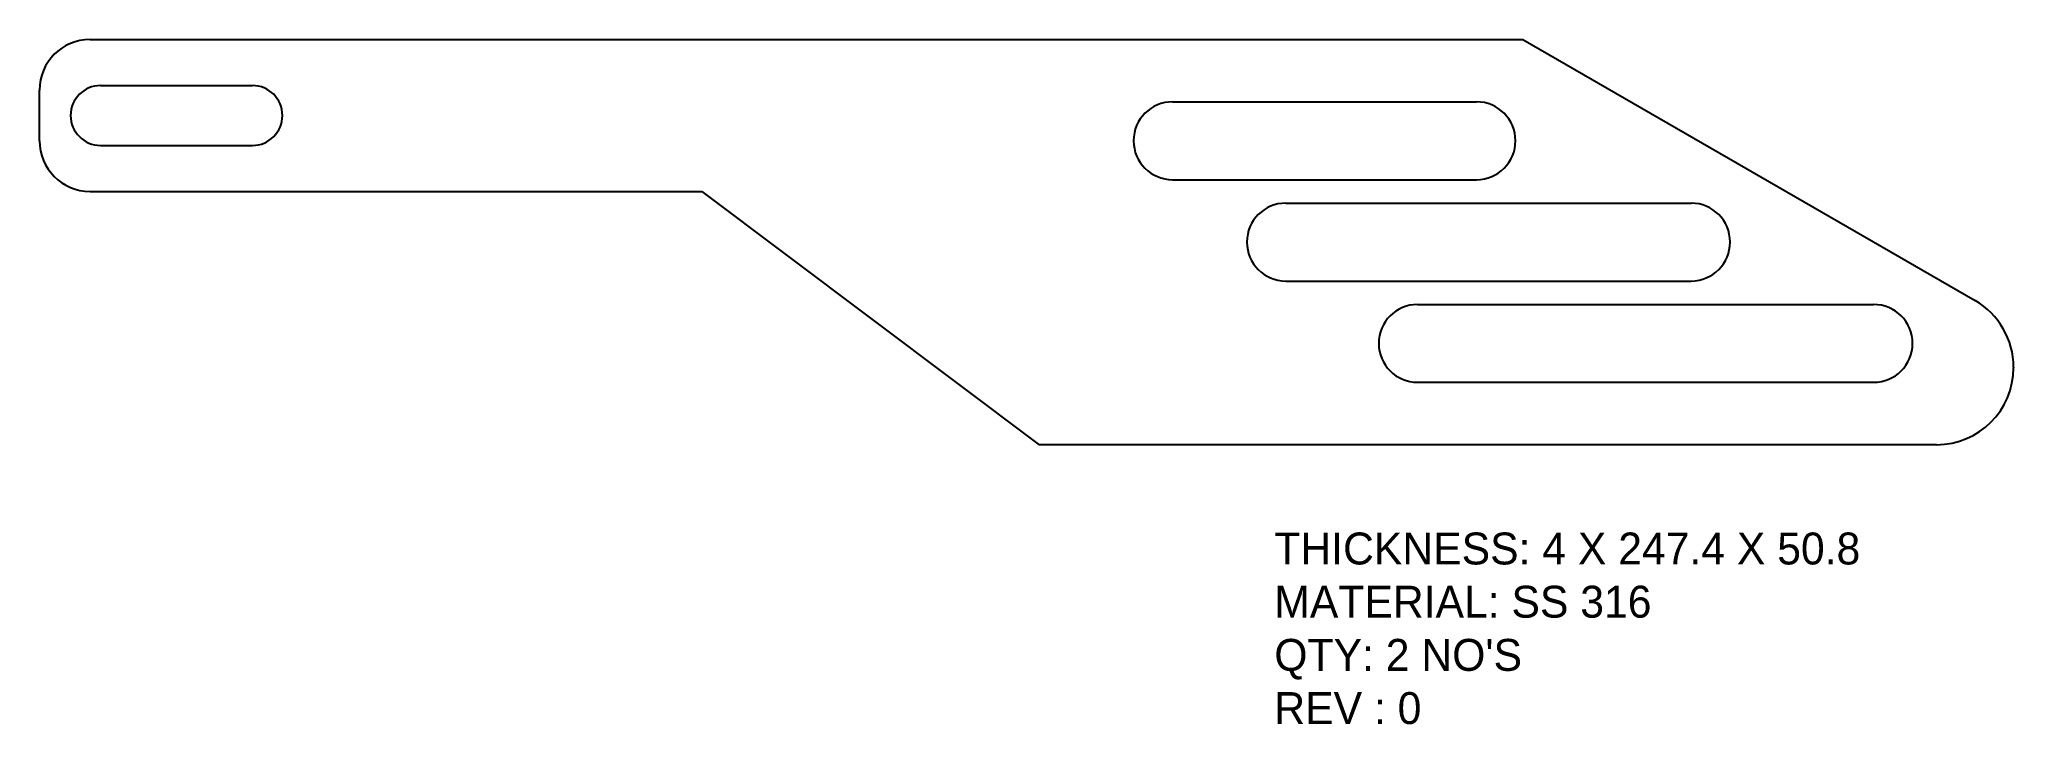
# Model space of a CAD drawing. Header units: inches. Extents: x 2339 to 2586, y -218 to -132.
import ezdxf

# ---------------------------------------------------------------- set-up
doc = ezdxf.new("R2010")
doc.units = ezdxf.units.IN
doc.header["$MEASUREMENT"] = 0
doc.layers.add('LaserCutting', color=3, linetype='Continuous')

msp = doc.modelspace()

# ---------------------------------------------------------------- linework, layer by layer
at = {"layer": 'LaserCutting'}
for p, q in [((2345.17, -131.72), (2524.72, -131.72)), ((2524.72, -131.72), (2581.4, -164.44)), ((2338.82, -144.42), (2338.82, -138.07)), ((2346.47, -137.5), (2365.52, -137.5)), ((2480.82, -139.55), (2518.92, -139.55)), ((2346.47, -145), (2365.52, -145)), ((2345.17, -150.77), (2421.82, -150.77)), ((2421.82, -150.77), (2464.12, -182.52)), ((2480.82, -149.3), (2518.92, -149.3)), ((2495.02, -152.25), (2545.82, -152.25)), ((2495.02, -162), (2545.82, -162)), ((2511.54, -164.95), (2568.69, -164.95)), ((2586.22, -172.8), (2586.22, -172.87)), ((2511.54, -174.7), (2568.69, -174.7)), ((2576.57, -182.52), (2464.12, -182.52))]:
    msp.add_line(p, q, dxfattribs=at)
for centre, radius, start, end in [((2345.17, -138.07), 6.35, 90, 180), ((2346.47, -141.25), 3.75, 90, 270), ((2365.52, -141.25), 3.75, 270, 90), ((2480.82, -144.42), 4.88, 90, 270), ((2518.92, -144.42), 4.88, 270, 90), ((2345.17, -144.42), 6.35, 180, 270), ((2495.02, -157.12), 4.88, 90, 270), ((2545.82, -157.12), 4.88, 270, 90), ((2511.54, -169.82), 4.88, 90, 270), ((2568.69, -169.82), 4.88, 270, 90), ((2576.57, -172.8), 9.65, 360, 60), ((2576.57, -172.87), 9.65, 270, 0)]:
    msp.add_arc(centre, radius, start, end, dxfattribs=at)

# ---------------------------------------------------------------- texts
at = {"layer": 'LaserCutting', "insert": (2493.58, -193.53), "char_height": 4, "width": 174.5146, "attachment_point": 1}
msp.add_mtext("{\\fCentury Gothic|b0|i0|c0|p18;THICKNESS: 4 X 247.4 X 50.8\\PMATERIAL: SS 316\\PQTY: 2 NO'S\\PREV : 0}", dxfattribs=at)

doc.saveas('drawing.dxf')
